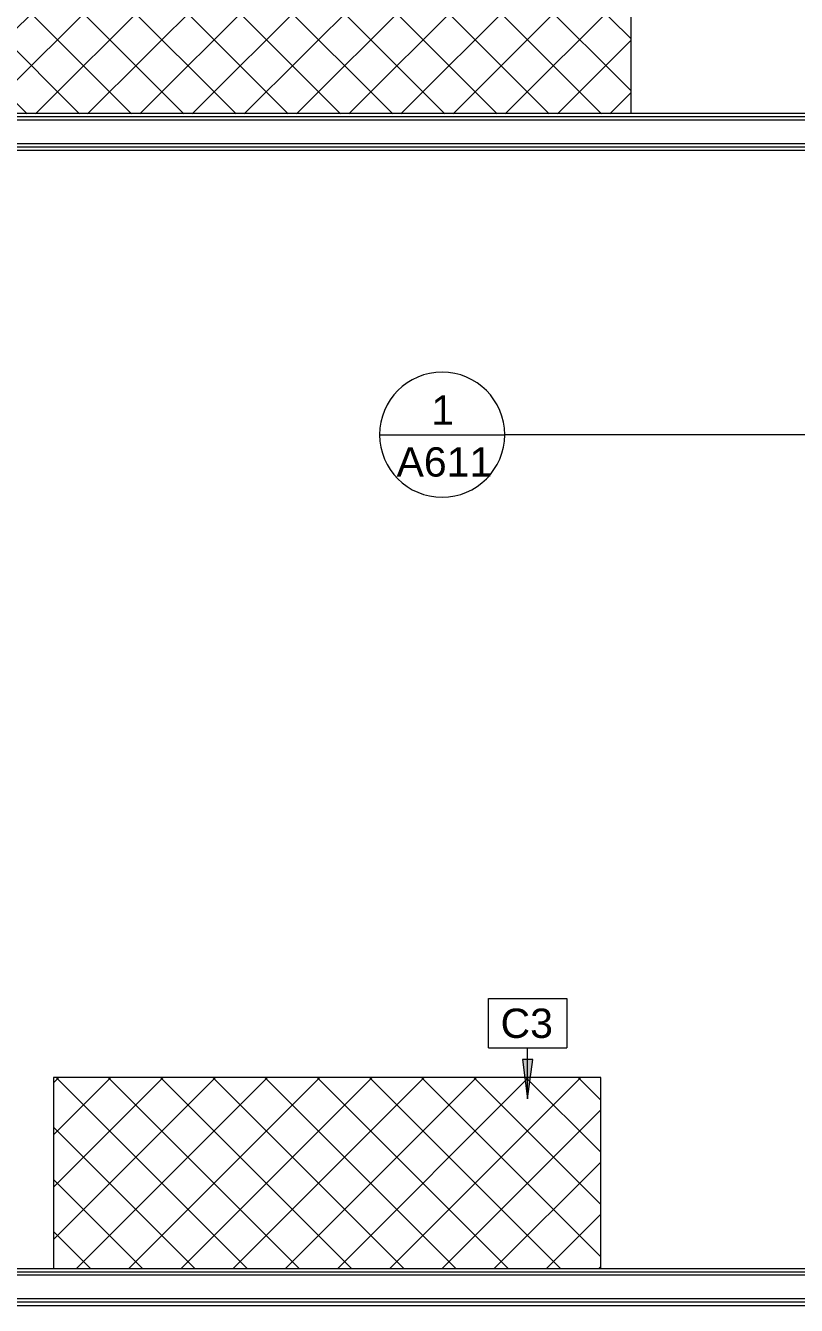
# Model space of a CAD drawing. Header units: inches. Extents: x -1176 to 1474, y -2632 to 978.
# Drawn here: x -962.8 to -844.5, y 266.7 to 463.2 of the extents above; entities that cross this region are included whole.
import ezdxf

# ---------------------------------------------------------------- set-up
doc = ezdxf.new("R2010")
doc.units = ezdxf.units.IN
doc.header["$MEASUREMENT"] = 0
for name, color, linetype, lineweight in [('A-ANNO-KEYN', 231, 'Continuous', 9), ('A-ANNO-SYMB', 150, 'Continuous', 9), ('A-WALL', 113, 'Continuous', 18), ('I-WALL', 2, 'Continuous', 18), ('Q-CASE', 31, 'Continuous', 9)]:
    doc.layers.add(name, color=color, linetype=linetype, lineweight=lineweight)
doc.styles.add('Arial', font='arial.ttf', dxfattribs={"height": 4.5})
doc.styles.add('Swis721 Lt BT', font='swissl.ttf', dxfattribs={"height": 4.5})

# ---------------------------------------------------------------- blocks, each defined once
blk = doc.blocks.new('Desk69 - Desk-7130947-3rd Floor Construction')
at = {"layer": 'Q-CASE'}
h = blk.add_hatch(dxfattribs=at)
h.set_pattern_fill('FP_20', color=256, style=0, pattern_type=2)
h.set_pattern_definition([(45, (3208.772, -27.723), (-4.006467, 4.006467), []), (135, (3208.772, -27.723), (-4.006467, -4.006467), [])])
h.paths.add_polyline_path([(2205.18, 421.96), (2338.85, 421.96), (2338.85, 451.01), (2205.18, 451.01)], flags=0)
for p, q in [((2338.85, 451.01), (2205.18, 451.01)), ((2205.18, 451.01), (2205.18, 421.96)), ((2338.85, 421.96), (2338.85, 451.01))]:
    blk.add_line(p, q, dxfattribs=at)
blk = doc.blocks.new('Desk70 - Desk-7130991-3rd Floor Construction')
at = {"layer": 'Q-CASE'}
h = blk.add_hatch(dxfattribs=at)
h.set_pattern_fill('FP_21', color=256, style=0, pattern_type=2)
h.set_pattern_definition([(45, (3208.772, 149.277), (-4.006467, 4.006467), []), (135, (3208.772, 149.277), (-4.006467, -4.006467), [])])
h.paths.add_polyline_path([(2250.22, 421.65), (2334.21, 421.65), (2334.21, 451.01), (2250.22, 451.01)], flags=0)
for p, q in [((2334.21, 451.01), (2250.22, 451.01)), ((2250.22, 451.01), (2250.22, 421.65)), ((2334.21, 421.65), (2334.21, 451.01))]:
    blk.add_line(p, q, dxfattribs=at)
blk = doc.blocks.new('Floor Plan - Callout Head-3511279-3rd Floor Construction')
at = {"layer": 'A-ANNO-SYMB'}
blk.add_line((-0.2, 0), (0.2, 0), dxfattribs=at)
for start, end in [(360, 180), (180, 360)]:
    blk.add_arc((0, 0), 0.2, start, end, dxfattribs=at)
blk = doc.blocks.new('Keynote Tag - Keynote Number - Boxed-135510-3rd Floor Construction')
at = {"layer": 'A-ANNO-KEYN'}
for p, q in [((-0.125, -0.0792), (-0.125, 0.0781)), ((-0.125, 0.0781), (0.125, 0.0781)), ((0.125, 0.0781), (0.125, -0.0792)), ((-0.125, -0.0792), (0.125, -0.0792))]:
    blk.add_line(p, q, dxfattribs=at)

msp = doc.modelspace()

# ---------------------------------------------------------------- hatches: boundary and pattern name
at = {"layer": 'A-ANNO-KEYN'}
msp.add_hatch(color=256, dxfattribs=at).paths.add_polyline_path([(-885.79, 298.48), (-885, 304.48), (-886.58, 304.48)], flags=0)

# ---------------------------------------------------------------- linework, layer by layer
for p, q in [((-885.79, 298.48), (-885.79, 306.28)), ((-885, 304.48), (-886.58, 304.48)), ((-886.58, 304.48), (-885.79, 298.48)), ((-885.79, 298.48), (-885, 304.48))]:
    msp.add_line(p, q, dxfattribs=at)
at = {"layer": 'A-ANNO-SYMB'}
msp.add_line((-831.33, 400.41), (-889.31, 400.41), dxfattribs=at)
at = {"layer": 'A-WALL'}
for p, q in [((-654.95, 449.19), (-1004.06, 449.19)), ((-654.45, 448.69), (-1004.06, 448.69)), ((-810.06, 445.06), (-1004.06, 445.06)), ((-810.56, 444.56), (-1004.06, 444.56)), ((-654.95, 271.87), (-1004.06, 271.87)), ((-654.45, 271.37), (-1004.06, 271.37)), ((-654.45, 267.75), (-1004.06, 267.75)), ((-654.95, 267.25), (-1004.06, 267.25))]:
    msp.add_line(p, q, dxfattribs=at)
at = {"layer": 'I-WALL'}
for p, q in [((-655.45, 449.69), (-1004.06, 449.69)), ((-1004.06, 444.06), (-811.06, 444.06)), ((-655.45, 272.37), (-1004.06, 272.37)), ((-1004.06, 266.75), (-655.45, 266.75))]:
    msp.add_line(p, q, dxfattribs=at)

# ---------------------------------------------------------------- block references
at = {"layer": 'A-ANNO-KEYN', "xscale": 47.99999999999997, "yscale": 47.99999999999997, "zscale": 47.99999999999997}
msp.add_blockref('Keynote Tag - Keynote Number - Boxed-135510-3rd Floor Construction', (-885.79, 310.09), dxfattribs=at)
at = {"layer": 'A-ANNO-SYMB', "xscale": 47.99999999999997, "yscale": 47.99999999999997, "zscale": 47.99999999999997}
msp.add_blockref('Floor Plan - Callout Head-3511279-3rd Floor Construction', (-898.91, 400.41), dxfattribs=at)
at = {"layer": 'Q-CASE'}
for name, p in [('Desk69 - Desk-7130947-3rd Floor Construction', (-3208.77, 27.72)), ('Desk70 - Desk-7130991-3rd Floor Construction', (-3208.77, -149.28))]:
    msp.add_blockref(name, p, dxfattribs=at)

# ---------------------------------------------------------------- texts
at = {"layer": 'A-ANNO-KEYN', "insert": (-889.94, 312.31), "char_height": 4.5, "width": 9.8475, "attachment_point": 1, "style": 'Arial'}
msp.add_mtext('C3', dxfattribs=at)
at = {"layer": 'A-ANNO-SYMB', "char_height": 4.5, "attachment_point": 1, "style": 'Swis721 Lt BT'}
for s, insert, width in [('1', (-900.58, 406.43), 4.0905), ('A611', (-905.9, 398.48), 16.968)]:
    msp.add_mtext(s, dxfattribs=dict(at, insert=insert, width=width))

doc.saveas('drawing.dxf')
